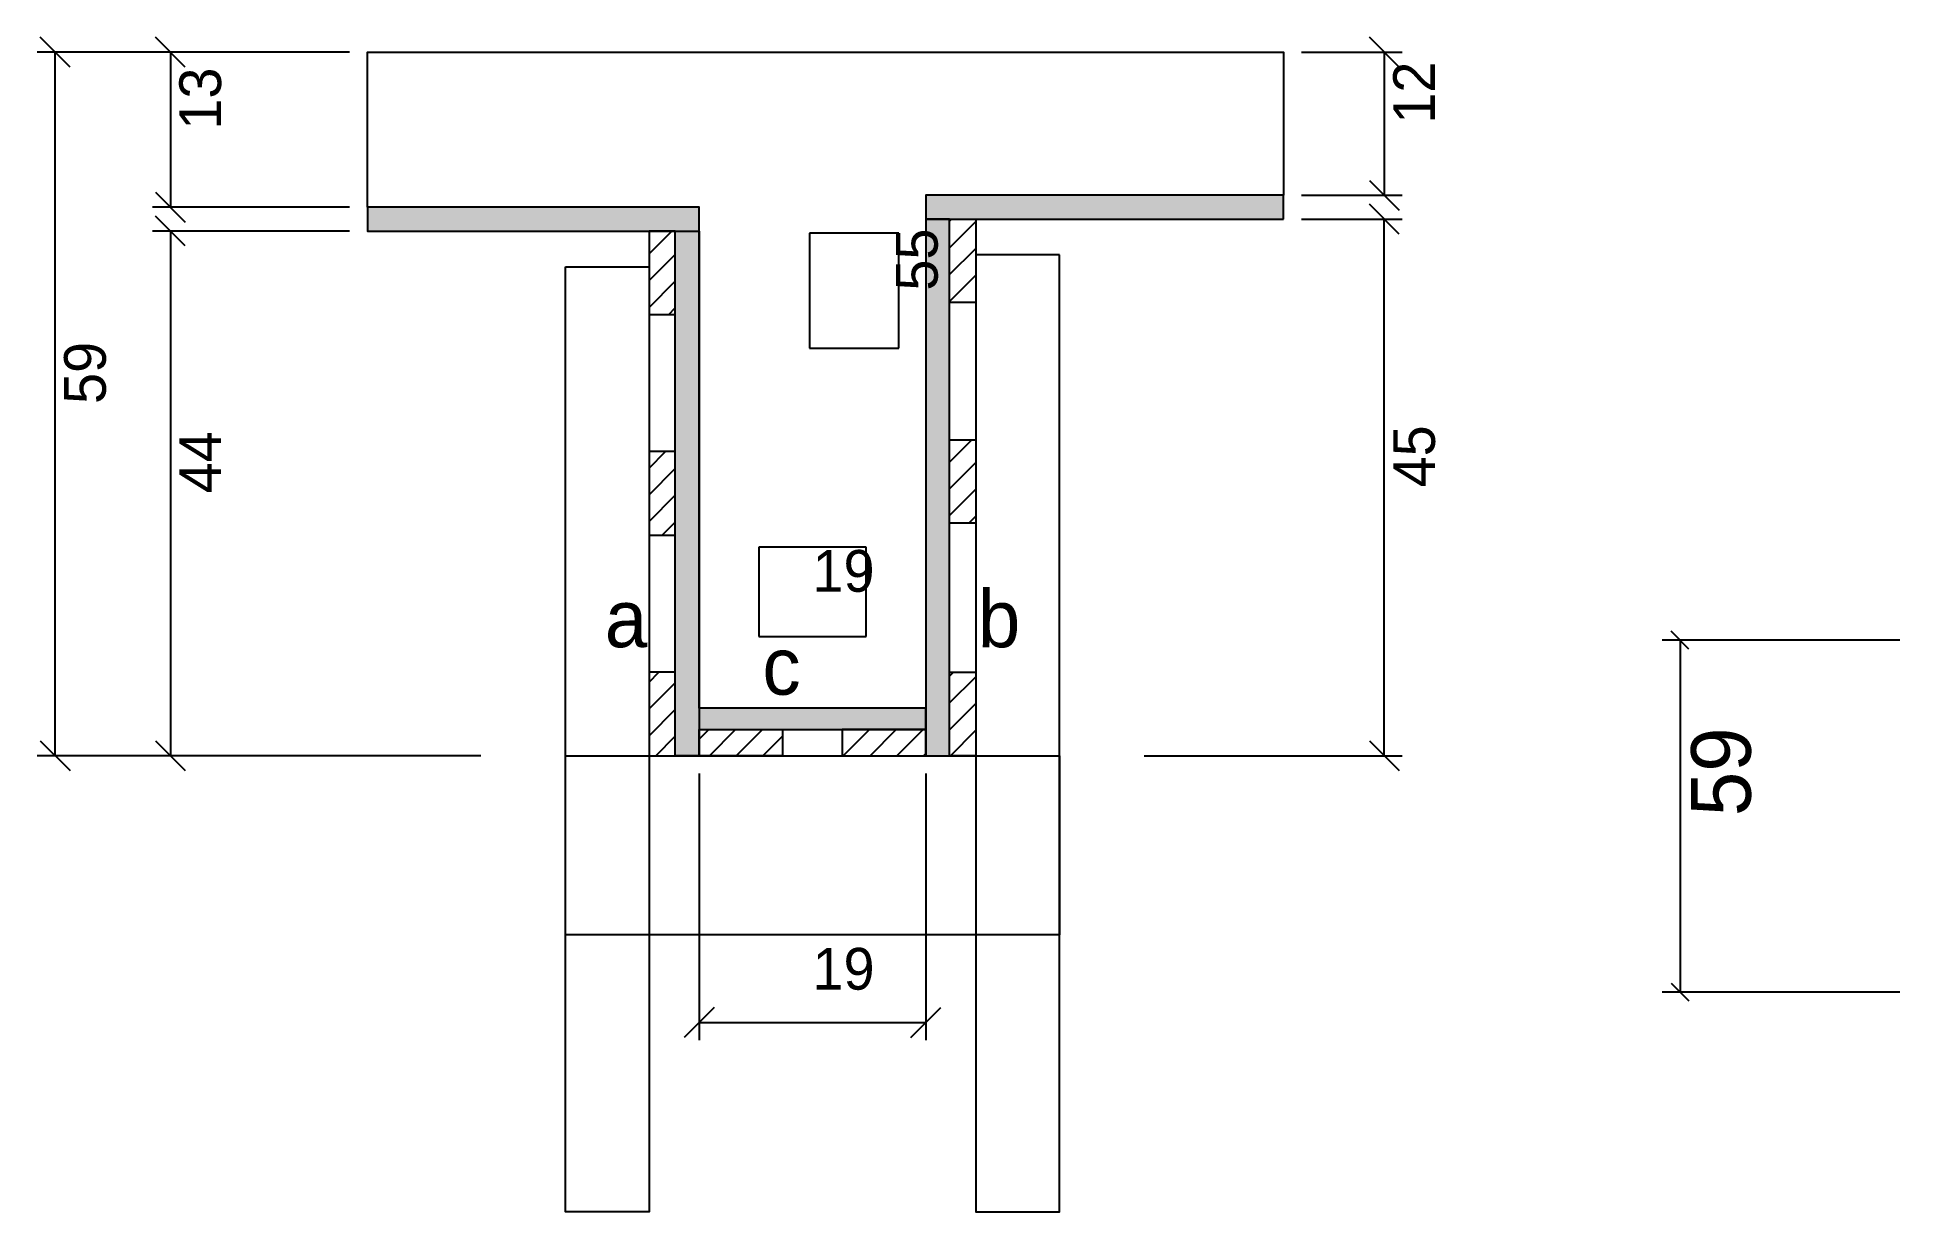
# Model space of a CAD drawing. Extents: x -45 to 267, y -252 to -55.
import ezdxf

# ---------------------------------------------------------------- set-up
doc = ezdxf.new("R2010")
doc.units = 0
for name, color, linetype in [('CONCRETO', 251, 'Continuous'), ('COTA', 241, 'Continuous'), ('Cota Seção (2x)', 241, 'Continuous'), ('detalhes', 7, 'Continuous'), ('Hachura', 251, 'Continuous'), ('Madeira', 126, 'Continuous'), ('Painéis', 200, 'Continuous'), ('SARR_3.5x7', 81, 'Continuous')]:
    doc.layers.add(name, color=color, linetype=linetype)

msp = doc.modelspace()

# ---------------------------------------------------------------- hatches: boundary and pattern name
at = {"layer": 'Hachura'}
h = msp.add_hatch(color=7, dxfattribs=at)
h.dxf.hatch_style = 1
h.paths.add_polyline_path([(65.5, -87.25), (65.5, -83.25), (9.9, -83.25), (9.9, -87.25), (65.5, -87.25)])
h = msp.add_hatch(color=7, dxfattribs=at)
h.dxf.hatch_style = 1
h.paths.add_polyline_path([(163.5, -85.25), (163.5, -81.25), (103.5, -81.25), (103.5, -85.25), (163.5, -85.25)])
h = msp.add_hatch(dxfattribs=at)
h.set_pattern_fill('ANSI31')
h.paths.add_polyline_path([(57.1, -101.25), (61.5, -101.25), (61.5, -87.25), (57.1, -87.25), (57.1, -101.25)])
h = msp.add_hatch(color=7, dxfattribs=at)
h.dxf.hatch_style = 1
h.paths.add_polyline_path([(61.5, -87.25), (65.5, -87.25), (65.5, -175.25), (61.5, -175.25), (61.5, -87.25), (61.5, -87.25)])
h = msp.add_hatch(color=7, dxfattribs=at)
h.dxf.hatch_style = 1
h.paths.add_polyline_path([(107.5, -85.25), (103.5, -85.25), (103.5, -175.25), (107.5, -175.25), (107.5, -85.25), (107.5, -85.25)])
h = msp.add_hatch(dxfattribs=at)
h.set_pattern_fill('ANSI31')
h.paths.add_polyline_path([(111.9, -99.25), (107.5, -99.25), (107.5, -85.25), (111.9, -85.25), (111.9, -99.25)])
h = msp.add_hatch(dxfattribs=at)
h.set_pattern_fill('ANSI31')
h.paths.add_polyline_path([(57.1, -138.25), (61.5, -138.25), (61.5, -124.25), (57.1, -124.25), (57.1, -138.25)])
h = msp.add_hatch(dxfattribs=at)
h.set_pattern_fill('ANSI31')
h.paths.add_polyline_path([(111.9, -136.25), (107.5, -136.25), (107.5, -122.25), (111.9, -122.25), (111.9, -136.25)])
h = msp.add_hatch(dxfattribs=at)
h.set_pattern_fill('ANSI31')
h.paths.add_polyline_path([(57.1, -175.25), (61.5, -175.25), (61.5, -161.25), (57.1, -161.25), (57.1, -175.25)])
h = msp.add_hatch(dxfattribs=at)
h.set_pattern_fill('ANSI31')
h.paths.add_polyline_path([(111.9, -175.25), (107.5, -175.25), (107.5, -161.25), (111.9, -161.25), (111.9, -175.25)])
h = msp.add_hatch(color=7, dxfattribs=at)
h.dxf.hatch_style = 1
h.paths.add_polyline_path([(103.5, -170.85), (103.5, -167.25), (65.5, -167.25), (65.5, -170.85), (103.5, -170.85)])
h = msp.add_hatch(dxfattribs=at)
h.set_pattern_fill('ANSI31')
h.paths.add_polyline_path([(65.5, -175.25), (65.5, -170.85), (79.5, -170.85), (79.5, -175.25), (65.5, -175.25)])
h = msp.add_hatch(dxfattribs=at)
h.set_pattern_fill('ANSI31')
h.paths.add_polyline_path([(103.5, -175.25), (103.5, -170.85), (89.5, -170.85), (89.5, -175.25), (103.5, -175.25)])

# ---------------------------------------------------------------- linework, layer by layer
at = {"layer": 'CONCRETO', "color": 251}
msp.add_lwpolyline([(9.9, -83.25), (9.9, -57.25), (163.5, -57.25), (163.5, -81.25), (103.5, -81.25), (103.5, -167.25), (65.5, -167.25), (65.5, -83.25)], close=True, dxfattribs=at)
at = {"layer": 'COTA', "color": 4}
for p, q in [((6.9, -57.25), (-45.477, -57.25)), ((-42.477, -175.25), (-42.477, -57.25)), ((6.9, -57.25), (-26.157, -57.25)), ((-23.157, -57.25), (-23.157, -83.25)), ((166.5, -57.25), (183.372, -57.25)), ((180.372, -57.25), (180.372, -81.25)), ((6.9, -83.25), (-26.157, -83.25)), ((166.5, -81.25), (183.372, -81.25)), ((6.9, -87.25), (-26.157, -87.25)), ((-23.157, -87.25), (-23.157, -175.25)), ((166.5, -85.25), (183.372, -85.25)), ((180.372, -175.25), (180.372, -85.25)), ((266.8, -155.874), (226.962, -155.874)), ((229.962, -155.874), (229.962, -214.874)), ((28.9, -175.25), (-45.477, -175.25)), ((28.9, -175.25), (-26.157, -175.25)), ((140.1, -175.25), (183.372, -175.25)), ((65.5, -178.25), (65.5, -222.977)), ((103.5, -178.25), (103.5, -222.977)), ((266.8, -214.874), (226.962, -214.874)), ((65.5, -219.977), (103.5, -219.977))]:
    msp.add_line(p, q, dxfattribs=at)
at = {"layer": 'COTA'}
for p, q in [((231.462, -157.374), (228.462, -154.374)), ((228.462, -213.374), (231.462, -216.374))]:
    msp.add_line(p, q, dxfattribs=at)
for points in [[(-39.977, -59.75), (-44.977, -54.75)], [(-20.657, -59.75), (-25.657, -54.75)], [(182.872, -59.75), (177.872, -54.75)], [(-25.657, -80.75), (-20.657, -85.75)], [(177.872, -78.75), (182.872, -83.75)], [(182.872, -87.75), (177.872, -82.75)], [(-20.657, -89.75), (-25.657, -84.75)], [(-44.977, -172.75), (-39.977, -177.75)], [(-25.657, -172.75), (-20.657, -177.75)], [(177.872, -172.75), (182.872, -177.75)], [(68, -217.477), (63, -222.477)], [(101, -222.477), (106, -217.477)]]:
    msp.add_lwpolyline(points, dxfattribs=at)
at = {"layer": 'Cota Seção (2x)', "color": 180}
for p, q in [((99, -87.583), (84, -87.583)), ((84, -87.583), (84, -106.917)), ((99, -106.917), (99, -87.583)), ((84, -106.917), (99, -106.917)), ((93.5, -140.25), (75.5, -140.25)), ((75.5, -140.25), (75.5, -155.25)), ((93.5, -155.25), (93.5, -140.25)), ((75.5, -155.25), (93.5, -155.25))]:
    msp.add_line(p, q, dxfattribs=at)
at = {"layer": 'Madeira', "color": 126}
for points in [[(57.1, -101.25), (61.5, -101.25), (61.5, -87.25), (57.1, -87.25)], [(111.9, -99.25), (107.5, -99.25), (107.5, -85.25), (111.9, -85.25)], [(57.1, -138.25), (61.5, -138.25), (61.5, -124.25), (57.1, -124.25)], [(111.9, -136.25), (107.5, -136.25), (107.5, -122.25), (111.9, -122.25)], [(57.1, -175.25), (61.5, -175.25), (61.5, -161.25), (57.1, -161.25)], [(111.9, -175.25), (107.5, -175.25), (107.5, -161.25), (111.9, -161.25)], [(65.5, -175.25), (65.5, -170.85), (79.5, -170.85), (79.5, -175.25)], [(103.5, -175.25), (103.5, -170.85), (89.5, -170.85), (89.5, -175.25)]]:
    msp.add_lwpolyline(points, close=True, dxfattribs=at)
at = {"layer": 'Painéis', "color": 200}
for points in [[(65.5, -87.25), (65.5, -83.25), (9.9, -83.25), (9.9, -87.25)], [(163.5, -85.25), (163.5, -81.25), (103.5, -81.25), (103.5, -85.25)], [(61.5, -87.25), (65.5, -87.25), (65.5, -175.25), (61.5, -175.25)], [(107.5, -85.25), (103.5, -85.25), (103.5, -175.25), (107.5, -175.25)], [(103.5, -170.85), (103.5, -167.25), (65.5, -167.25), (65.5, -170.85)]]:
    msp.add_lwpolyline(points, close=True, dxfattribs=at)
at = {"layer": 'SARR_3.5x7', "color": 81}
for points in [[(43.1, -93.25), (57.1, -93.25), (57.1, -251.728), (43.1, -251.728)], [(125.9, -91.25), (111.9, -91.25), (111.9, -251.728), (125.9, -251.728)], [(43.1, -175.25), (125.9, -175.25), (125.9, -205.308), (43.1, -205.308)]]:
    msp.add_lwpolyline(points, close=True, dxfattribs=at)

# ---------------------------------------------------------------- texts
at = {"layer": 'COTA', "color": 1}
for s, p in [('12', (188.872, -69.25)), ('13', (-14.657, -70.25)), ('59', (-33.977, -116.25)), ('44', (-14.657, -131.25)), ('45', (188.872, -130.25))]:
    msp.add_text(s, height=7, rotation=90, dxfattribs=at).set_placement(p)
at = {"layer": 'COTA', "color": 240}
msp.add_text('59', height=10, rotation=90, dxfattribs=at).set_placement((241.823, -185.374))
at = {"layer": 'COTA', "color": 1}
msp.add_text('19', height=7, dxfattribs=at).set_placement((84.5, -214.477))
at = {"layer": 'Cota Seção (2x)', "color": 1}
msp.add_text('55', height=7, rotation=90, dxfattribs=at).set_placement((105.5, -97.25))
msp.add_text('19', height=7, dxfattribs=at).set_placement((84.5, -147.75))
at = {"layer": 'detalhes', "color": 4}
for s, p in [('a', (49.671, -157.049)), ('b', (112.214, -157.06)), ('c', (76.1, -165.014))]:
    msp.add_text(s, height=9.6, dxfattribs=at).set_placement(p)

doc.saveas('drawing.dxf')
